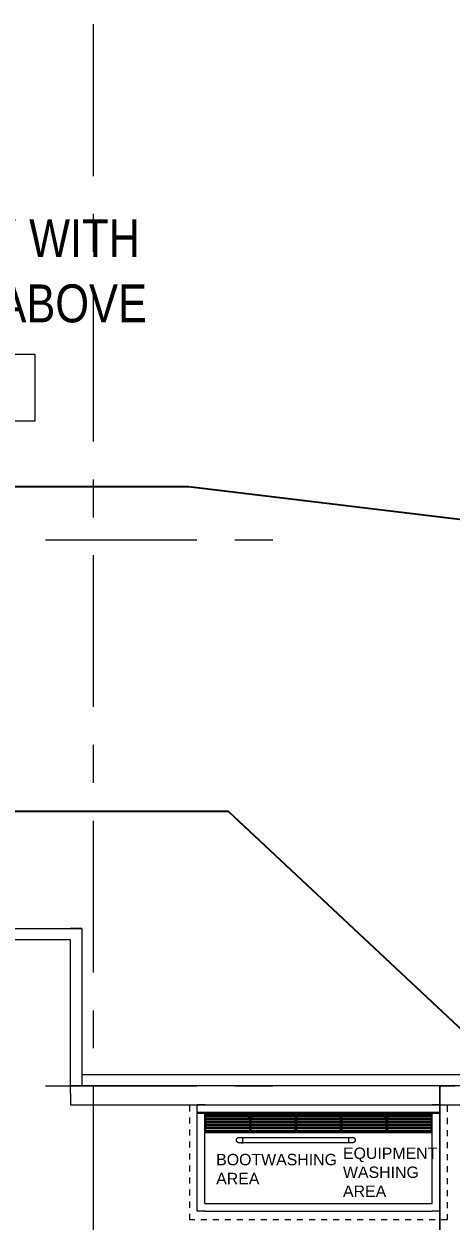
# Model space of a CAD drawing. Header units: millimetres. Extents: x 50620 to 404449, y -131543 to 97.
# Drawn here: x 340598 to 346237, y -80181 to -64398 of the extents above; entities that cross this region are included whole.
import ezdxf

# ---------------------------------------------------------------- set-up
doc = ezdxf.new("R2010")
doc.units = ezdxf.units.MM
doc.linetypes.add('Dash', pattern=[1587.5, 793.75, -793.75])
doc.linetypes.add('IDA - Grid Line', pattern=[3500, 2000, -500, 500, -500])
for name, color, linetype, lineweight in [('A-_ANOT----_D-1', 8, 'Continuous', 0), ('A-_ANOTTEXT_T', 8, 'Continuous', 0), ('A-_DETA----_E-12', 7, 'Continuous', 9), ('A-_FLOR----_E', 8, 'Continuous', 9), ('A-_WALL----_E', 8, 'Continuous', 9), ('FURNITURE', 8, 'Continuous', 9), ('M-_ARCHI', 8, 'Continuous', 5), ('M_ACMV_ANNOTATION', 7, 'Continuous', 20)]:
    doc.layers.add(name, color=color, linetype=linetype, lineweight=lineweight)
doc.layers.add('Default', color=7, linetype='Continuous', true_color=0xffffff)
doc.layers.add('Make2D$Visible$Curves', color=7, linetype='Continuous', true_color=0xffffff)
doc.layers.add('S-_ANOTGRID_E-1', color=9, linetype='IDA - Grid Line', lineweight=5, true_color=0x808080)
doc.styles.add('Arial Narrow_2', font='ARIALN.TTF', dxfattribs={"height": 90})
doc.styles.add('Default', font='arial.ttf')
doc.styles.get("Standard").update_dxf_attribs({"font": 'arial.ttf'})
doc.dimstyles.get("Standard").update_dxf_attribs({"dimtxt": 200, "dimasz": 150, "dimexe": 0.18, "dimexo": 0.0625, "dimgap": 10, "dimtad": 1, "dimtih": 1, "dimtoh": 1, "dimdec": 0, "dimzin": 0, "dimdsep": 46, "dimtxsty": 'Standard', "dimcen": 0.09, "dimclrd": 256, "dimclre": 256, "dimclrt": 256, "dimadec": 0, "dimazin": 0, "dimtfac": 1, "dimtdec": 0, "dimtofl": 0, "dimtmove": 0, "dimatfit": 3, "dimfxl": 1, "dimtolj": 1, "dimtzin": 0, "dimarcsym": 1})

# ---------------------------------------------------------------- blocks, each defined once
blk = doc.blocks.new('Spot Elevations - 16L x 3_5H - FFL - Magentar-4680237-BLK 2 2ND STOREY PLAN')
at = {"layer": 'A-_ANOT----_D-1'}
for p, q in [((16, 3.5), (0, 3.5)), ((0, 3.5), (0, 0)), ((16, 0), (16, 3.5)), ((0, 0), (16, 0))]:
    blk.add_line(p, q, dxfattribs=at)
blk = doc.blocks.new('ARCHI 2ND_2024 09 11')
at = {"layer": 'A-_DETA----_E-12', "color": 8, "linetype": 'Dash', "lineweight": 5, "ltscale": 0.1}
blk.add_lwpolyline([(-38800, -50665), (-38800, -52165), (-42200, -52165), (-42200, -50665)], dxfattribs=at)
at = {"layer": 'A-_FLOR----_E', "color": 8, "lineweight": 5}
for p, q in [((-50975, -48325), (-43625, -48325)), ((-50625, -48325), (-43625, -48325)), ((-43625, -48325), (-43625, -50250)), ((-43625, -48325), (-43625, -50250)), ((-43775, -48475), (-47600, -48475)), ((-43775, -50400), (-43775, -48475)), ((-43625, -50250), (-36425, -50250)), ((-43625, -50250), (-36425, -50250)), ((-38900, -50400), (-43775, -50400)), ((-38900, -52800), (-38900, -50400))]:
    blk.add_line(p, q, dxfattribs=at)
at = {"layer": 'A-_WALL----_E', "color": 8, "lineweight": 5}
for p, q in [((-50825, -48325), (-43775, -48325)), ((-43625, -48325), (-43775, -48325)), ((-43625, -48325), (-43625, -50400)), ((-43775, -48475), (-50975, -48475)), ((-43775, -50500), (-43775, -48475)), ((-43625, -50250), (-36425, -50250)), ((-43625, -50250), (-43625, -50400)), ((-36275, -50400), (-43775, -50400)), ((-38900, -50400), (-38900, -98932.1)), ((-38900, -50400), (-38700, -50400))]:
    blk.add_line(p, q, dxfattribs=at)
at = {"layer": 'Default', "color": 8, "lineweight": 5}
for p, q in [((-41433.1, -50765), (-41404.7, -50767)), ((-41400, -50778.1), (-41433.1, -50778.1)), ((-41400, -50778.1), (-41366.9, -50778.1)), ((-41366.9, -50765), (-41395.3, -50767)), ((-40833.1, -50765), (-40804.7, -50767)), ((-40800, -50778.1), (-40833.1, -50778.1)), ((-40800, -50778.1), (-40766.9, -50778.1)), ((-40766.9, -50765), (-40795.3, -50767)), ((-40233.1, -50765), (-40204.7, -50767)), ((-40200, -50778.1), (-40233.1, -50778.1)), ((-40200, -50778.1), (-40166.9, -50778.1)), ((-40166.9, -50765), (-40195.3, -50767)), ((-39633.1, -50765), (-39604.7, -50767)), ((-39600, -50778.1), (-39633.1, -50778.1)), ((-39600, -50778.1), (-39566.9, -50778.1)), ((-39566.9, -50765), (-39595.3, -50767))]:
    blk.add_line(p, q, dxfattribs=at)
at = {"layer": 'Default', "color": 8, "lineweight": 5, "extrusion": (5.42101e-20, -1.69407e-21, -1)}
for centre in [(41433.1, -50771.5), (40833.1, -50771.5), (40233.1, -50771.5), (39633.1, -50771.5)]:
    blk.add_circle(centre, 6.53, dxfattribs=at)
at = {"layer": 'Default', "color": 8, "lineweight": 5}
for centre in [(-41400, -50771.5), (-41366.9, -50771.5), (-40800, -50771.5), (-40766.9, -50771.5), (-40200, -50771.5), (-40166.9, -50771.5), (-39600, -50771.5), (-39566.9, -50771.5)]:
    blk.add_circle(centre, 6.53, dxfattribs=at)
for centre, radius, start, end in [((-41400, -50812.1), 24.4, 315.94346, 224.05654), ((-41400, -50792.1), 14.1, 0, 180), ((-41399.9, -50766.7), 8.82, 0, 180), ((-40800, -50812.1), 24.4, 315.94346, 224.05654), ((-40800, -50792.1), 14.1, 0, 180), ((-40799.9, -50766.7), 8.82, 0, 180), ((-40200, -50812.1), 24.4, 315.94346, 224.05654), ((-40200, -50792.1), 14.1, 0, 180), ((-40199.9, -50766.7), 8.82, 0, 180), ((-39600, -50812.1), 24.4, 315.94346, 224.05654), ((-39600, -50792.1), 14.1, 0, 180), ((-39599.9, -50766.7), 8.82, 0, 180)]:
    blk.add_arc(centre, radius, start, end, dxfattribs=at)
for points in [[(-41415.4, -50835.8), (-41418.9, -50829.1), (-41417.5, -50819.4)], [(-41384.6, -50835.8), (-41381.1, -50829.1), (-41382.5, -50819.4)], [(-40815.4, -50835.8), (-40818.9, -50829.1), (-40817.5, -50819.4)], [(-40784.6, -50835.8), (-40781.1, -50829.1), (-40782.5, -50819.4)], [(-40215.4, -50835.8), (-40218.9, -50829.1), (-40217.5, -50819.4)], [(-40184.6, -50835.8), (-40181.1, -50829.1), (-40182.5, -50819.4)], [(-39615.4, -50835.8), (-39618.9, -50829.1), (-39617.5, -50819.4)], [(-39584.6, -50835.8), (-39581.1, -50829.1), (-39582.5, -50819.4)]]:
    blk.add_open_spline(points, degree=2, dxfattribs=at)
for points in [[(-41400, -50841.8), (-41384.1, -50841.8), (-41384.1, -50833.7), (-41384.1, -50825.5), (-41400, -50825.5), (-41415.9, -50825.5), (-41415.9, -50833.7), (-41415.9, -50841.8), (-41400, -50841.8)], [(-40800, -50841.8), (-40784.1, -50841.8), (-40784.1, -50833.7), (-40784.1, -50825.5), (-40800, -50825.5), (-40815.9, -50825.5), (-40815.9, -50833.7), (-40815.9, -50841.8), (-40800, -50841.8)], [(-40200, -50841.8), (-40184.1, -50841.8), (-40184.1, -50833.7), (-40184.1, -50825.5), (-40200, -50825.5), (-40215.9, -50825.5), (-40215.9, -50833.7), (-40215.9, -50841.8), (-40200, -50841.8)], [(-39600, -50841.8), (-39584.1, -50841.8), (-39584.1, -50833.7), (-39584.1, -50825.5), (-39600, -50825.5), (-39615.9, -50825.5), (-39615.9, -50833.7), (-39615.9, -50841.8), (-39600, -50841.8)]]:
    blk.add_rational_spline(points, [1, 0.707106781187, 1, 0.707106781187, 1, 0.707106781187, 1, 0.707106781187, 1], degree=2, knots=[0, 0, 0, 1.5707963, 1.5707963, 3.1415927, 3.1415927, 4.712389, 4.712389, 6.2831853, 6.2831853, 6.2831853], dxfattribs=at)
for points in [[(-41400, -50839.8), (-41399.5, -50839.8), (-41398.5, -50839.8), (-41396.9, -50839.7), (-41395.4, -50839.5), (-41393.9, -50839.2), (-41392.4, -50838.8), (-41391, -50838.3), (-41389.8, -50837.8), (-41388.7, -50837.2), (-41387.8, -50836.5), (-41387.2, -50835.9), (-41386.8, -50835.4), (-41386.5, -50835), (-41386.3, -50834.7), (-41386.2, -50834.3), (-41386.1, -50834), (-41386.1, -50833.7), (-41386.1, -50833.2), (-41386.2, -50832.8), (-41386.5, -50832.4), (-41386.7, -50832), (-41386.9, -50831.8), (-41387.2, -50831.4), (-41387.8, -50830.8), (-41388.7, -50830.2), (-41389.8, -50829.6), (-41391, -50829.1), (-41392.4, -50828.6), (-41393.9, -50828.2), (-41395.4, -50827.9), (-41396.9, -50827.7), (-41398.5, -50827.6), (-41400, -50827.5), (-41401.5, -50827.6), (-41403.1, -50827.7), (-41404.6, -50827.9), (-41406.1, -50828.2), (-41407.6, -50828.6), (-41409, -50829.1), (-41410.2, -50829.6), (-41411.3, -50830.2), (-41412.2, -50830.8), (-41412.8, -50831.4), (-41413.2, -50831.9), (-41413.5, -50832.4), (-41413.7, -50832.7), (-41413.8, -50833), (-41413.9, -50833.3), (-41413.9, -50833.7), (-41413.9, -50834.1), (-41413.8, -50834.6), (-41413.5, -50835), (-41413.3, -50835.3), (-41413.1, -50835.6), (-41412.8, -50836), (-41412.2, -50836.5), (-41411.3, -50837.2), (-41410.2, -50837.8), (-41409, -50838.3), (-41407.6, -50838.8), (-41406.1, -50839.2), (-41404.6, -50839.5), (-41403.1, -50839.7), (-41401.5, -50839.8), (-41400.5, -50839.8), (-41400, -50839.8)], [(-40800, -50839.8), (-40799.5, -50839.8), (-40798.5, -50839.8), (-40796.9, -50839.7), (-40795.4, -50839.5), (-40793.9, -50839.2), (-40792.4, -50838.8), (-40791, -50838.3), (-40789.8, -50837.8), (-40788.7, -50837.2), (-40787.8, -50836.5), (-40787.2, -50835.9), (-40786.8, -50835.4), (-40786.5, -50835), (-40786.3, -50834.7), (-40786.2, -50834.3), (-40786.1, -50834), (-40786.1, -50833.7), (-40786.1, -50833.2), (-40786.2, -50832.8), (-40786.5, -50832.4), (-40786.7, -50832), (-40786.9, -50831.8), (-40787.2, -50831.4), (-40787.8, -50830.8), (-40788.7, -50830.2), (-40789.8, -50829.6), (-40791, -50829.1), (-40792.4, -50828.6), (-40793.9, -50828.2), (-40795.4, -50827.9), (-40796.9, -50827.7), (-40798.5, -50827.6), (-40800, -50827.5), (-40801.5, -50827.6), (-40803.1, -50827.7), (-40804.6, -50827.9), (-40806.1, -50828.2), (-40807.6, -50828.6), (-40809, -50829.1), (-40810.2, -50829.6), (-40811.3, -50830.2), (-40812.2, -50830.8), (-40812.8, -50831.4), (-40813.2, -50831.9), (-40813.5, -50832.4), (-40813.7, -50832.7), (-40813.8, -50833), (-40813.9, -50833.3), (-40813.9, -50833.7), (-40813.9, -50834.1), (-40813.8, -50834.6), (-40813.5, -50835), (-40813.3, -50835.3), (-40813.1, -50835.6), (-40812.8, -50836), (-40812.2, -50836.5), (-40811.3, -50837.2), (-40810.2, -50837.8), (-40809, -50838.3), (-40807.6, -50838.8), (-40806.1, -50839.2), (-40804.6, -50839.5), (-40803.1, -50839.7), (-40801.5, -50839.8), (-40800.5, -50839.8), (-40800, -50839.8)], [(-40200, -50839.8), (-40199.5, -50839.8), (-40198.5, -50839.8), (-40196.9, -50839.7), (-40195.4, -50839.5), (-40193.9, -50839.2), (-40192.4, -50838.8), (-40191, -50838.3), (-40189.8, -50837.8), (-40188.7, -50837.2), (-40187.8, -50836.5), (-40187.2, -50835.9), (-40186.8, -50835.4), (-40186.5, -50835), (-40186.3, -50834.7), (-40186.2, -50834.3), (-40186.1, -50834), (-40186.1, -50833.7), (-40186.1, -50833.2), (-40186.2, -50832.8), (-40186.5, -50832.4), (-40186.7, -50832), (-40186.9, -50831.8), (-40187.2, -50831.4), (-40187.8, -50830.8), (-40188.7, -50830.2), (-40189.8, -50829.6), (-40191, -50829.1), (-40192.4, -50828.6), (-40193.9, -50828.2), (-40195.4, -50827.9), (-40196.9, -50827.7), (-40198.5, -50827.6), (-40200, -50827.5), (-40201.5, -50827.6), (-40203.1, -50827.7), (-40204.6, -50827.9), (-40206.1, -50828.2), (-40207.6, -50828.6), (-40209, -50829.1), (-40210.2, -50829.6), (-40211.3, -50830.2), (-40212.2, -50830.8), (-40212.8, -50831.4), (-40213.2, -50831.9), (-40213.5, -50832.4), (-40213.7, -50832.7), (-40213.8, -50833), (-40213.9, -50833.3), (-40213.9, -50833.7), (-40213.9, -50834.1), (-40213.8, -50834.6), (-40213.5, -50835), (-40213.3, -50835.3), (-40213.1, -50835.6), (-40212.8, -50836), (-40212.2, -50836.5), (-40211.3, -50837.2), (-40210.2, -50837.8), (-40209, -50838.3), (-40207.6, -50838.8), (-40206.1, -50839.2), (-40204.6, -50839.5), (-40203.1, -50839.7), (-40201.5, -50839.8), (-40200.5, -50839.8), (-40200, -50839.8)], [(-39600, -50839.8), (-39599.5, -50839.8), (-39598.5, -50839.8), (-39596.9, -50839.7), (-39595.4, -50839.5), (-39593.9, -50839.2), (-39592.4, -50838.8), (-39591, -50838.3), (-39589.8, -50837.8), (-39588.7, -50837.2), (-39587.8, -50836.5), (-39587.2, -50835.9), (-39586.8, -50835.4), (-39586.5, -50835), (-39586.3, -50834.7), (-39586.2, -50834.3), (-39586.1, -50834), (-39586.1, -50833.7), (-39586.1, -50833.2), (-39586.2, -50832.8), (-39586.5, -50832.4), (-39586.7, -50832), (-39586.9, -50831.8), (-39587.2, -50831.4), (-39587.8, -50830.8), (-39588.7, -50830.2), (-39589.8, -50829.6), (-39591, -50829.1), (-39592.4, -50828.6), (-39593.9, -50828.2), (-39595.4, -50827.9), (-39596.9, -50827.7), (-39598.5, -50827.6), (-39600, -50827.5), (-39601.5, -50827.6), (-39603.1, -50827.7), (-39604.6, -50827.9), (-39606.1, -50828.2), (-39607.6, -50828.6), (-39609, -50829.1), (-39610.2, -50829.6), (-39611.3, -50830.2), (-39612.2, -50830.8), (-39612.8, -50831.4), (-39613.2, -50831.9), (-39613.5, -50832.4), (-39613.7, -50832.7), (-39613.8, -50833), (-39613.9, -50833.3), (-39613.9, -50833.7), (-39613.9, -50834.1), (-39613.8, -50834.6), (-39613.5, -50835), (-39613.3, -50835.3), (-39613.1, -50835.6), (-39612.8, -50836), (-39612.2, -50836.5), (-39611.3, -50837.2), (-39610.2, -50837.8), (-39609, -50838.3), (-39607.6, -50838.8), (-39606.1, -50839.2), (-39604.6, -50839.5), (-39603.1, -50839.7), (-39601.5, -50839.8), (-39600.5, -50839.8), (-39600, -50839.8)]]:
    blk.add_open_spline(points, degree=3, knots=[0, 0, 0, 0, 1.5093919, 3.0602332, 4.6296005, 6.1901299, 7.712437, 9.1660948, 10.522236, 11.7549478, 12.8450255, 13.7799351, 14.440352, 14.7868038, 15.3810336, 15.5821142, 15.8216749, 16.2592794, 16.6968839, 17.1375253, 17.731755, 18.0782069, 18.3295349, 18.7386237, 19.6735333, 20.763611, 21.9963229, 23.352464, 24.8061219, 26.3284289, 27.8889584, 29.4583256, 31.0091669, 32.5185588, 34.0279507, 35.578792, 37.1481593, 38.7086887, 40.2309958, 41.6846537, 43.0407948, 44.2735067, 45.3635844, 46.2984939, 46.9589108, 47.3053627, 47.8995924, 48.100673, 48.3402338, 48.7778383, 49.2154427, 49.6560841, 50.2503138, 50.5967657, 50.8480938, 51.2571826, 52.1920922, 53.2821698, 54.5148817, 55.8710228, 57.3246807, 58.8469878, 60.4075172, 61.9768845, 63.5277258, 65.0371177, 65.0371177, 65.0371177, 65.0371177], dxfattribs=at)
at = {"layer": 'FURNITURE', "color": 8, "lineweight": 5}
for p, q in [((-43775, -50500), (-43775, -50650)), ((-43775, -50650), (-33900, -50650))]:
    blk.add_line(p, q, dxfattribs=at)
at = {"layer": 'Make2D$Visible$Curves', "color": 8, "lineweight": 5}
for points, degree in [([(-42100, -50750), (-42100, -50700), (-42100, -50650)], 2), ([(-42000, -50650), (-42050, -50650), (-42100, -50650)], 2), ([(-42000, -50650), (-41700, -50650), (-39000, -50650)], 2), ([(-38900, -50650), (-38950, -50650), (-39000, -50650)], 2), ([(-38900, -50750), (-38900, -50700), (-38900, -50650)], 2), ([(-38900, -50750), (-41700, -50750), (-42100, -50750)], 2), ([(-42100, -50750), (-42100, -50757.5), (-42100, -50765)], 2), ([(-38900, -50765), (-41700, -50765), (-42100, -50765)], 2), ([(-42100, -52050), (-42100, -51468.9), (-42100, -50765)], 2), ([(-42000, -51950), (-42000, -51418.9), (-42000, -50765)], 2), ([(-42000, -50767), (-42000, -50890), (-42000, -51013)], 2), ([(-41400, -50767), (-41700, -50767), (-42000, -50767)], 2), ([(-41987, -51000), (-41987, -50890), (-41987, -50780)], 2), ([(-41987, -50780), (-41700, -50780), (-41413, -50780)], 2), ([(-41987, -50790), (-41700, -50790), (-41413, -50790)], 2), ([(-41987, -50797.5), (-41700, -50797.5), (-41413, -50797.5)], 2), ([(-41413, -50780), (-41413, -50890), (-41413, -51000)], 2), ([(-41400, -50767), (-41400, -50890), (-41400, -51013)], 2), ([(-40800, -50767), (-41100, -50767), (-41400, -50767)], 2), ([(-41387, -51000), (-41387, -50890), (-41387, -50780)], 2), ([(-41387, -50780), (-41100, -50780), (-40813, -50780)], 2), ([(-41387, -50790), (-41100, -50790), (-40813, -50790)], 2), ([(-41387, -50797.5), (-41100, -50797.5), (-40813, -50797.5)], 2), ([(-40813, -50780), (-40813, -50890), (-40813, -51000)], 2), ([(-40800, -51013), (-40800, -50890), (-40800, -50767)], 2), ([(-40200, -50767), (-40500, -50767), (-40800, -50767)], 2), ([(-40787, -51000), (-40787, -50890), (-40787, -50780)], 2), ([(-40787, -50780), (-40500, -50780), (-40213, -50780)], 2), ([(-40787, -50790), (-40500, -50790), (-40213, -50790)], 2), ([(-40787, -50797.5), (-40500, -50797.5), (-40213, -50797.5)], 2), ([(-40213, -50780), (-40213, -50890), (-40213, -51000)], 2), ([(-40200, -51013), (-40200, -50890), (-40200, -50767)], 2), ([(-39600, -50767), (-39900, -50767), (-40200, -50767)], 2), ([(-40187, -51000), (-40187, -50890), (-40187, -50780)], 2), ([(-40187, -50780), (-39900, -50780), (-39613, -50780)], 2), ([(-40187, -50790), (-39900, -50790), (-39613, -50790)], 2), ([(-40187, -50797.5), (-39900, -50797.5), (-39613, -50797.5)], 2), ([(-39613, -50780), (-39613, -50890), (-39613, -51000)], 2), ([(-39600, -51013), (-39600, -50890), (-39600, -50767)], 2), ([(-39000, -50767), (-39300, -50767), (-39600, -50767)], 2), ([(-39587, -51000), (-39587, -50890), (-39587, -50780)], 2), ([(-39587, -50780), (-39300, -50780), (-39013, -50780)], 2), ([(-39587, -50790), (-39300, -50790), (-39013, -50790)], 2), ([(-39587, -50797.5), (-39300, -50797.5), (-39013, -50797.5)], 2), ([(-39013, -50780), (-39013, -50890), (-39013, -51000)], 2), ([(-39000, -51950), (-39000, -51418.9), (-39000, -50765)], 2), ([(-38900, -50750), (-38900, -50757.5), (-38900, -50765)], 2), ([(-38900, -52050), (-38900, -51468.9), (-38900, -50765)], 2), ([(-41987, -50822.5), (-41700, -50822.5), (-41413, -50822.5)], 2), ([(-41987, -50837.5), (-41700, -50837.5), (-41413, -50837.5)], 2), ([(-41987, -50862.5), (-41700, -50862.5), (-41413, -50862.5)], 2), ([(-41987, -50877.5), (-41700, -50877.5), (-41413, -50877.5)], 2), ([(-41987, -50902.5), (-41700, -50902.5), (-41413, -50902.5)], 2), ([(-41987, -50917.5), (-41700, -50917.5), (-41413, -50917.5)], 2), ([(-41987, -50942.5), (-41700, -50942.5), (-41413, -50942.5)], 2), ([(-41987, -50957.5), (-41700, -50957.5), (-41413, -50957.5)], 2), ([(-41387, -50822.5), (-41100, -50822.5), (-40813, -50822.5)], 2), ([(-41387, -50837.5), (-41100, -50837.5), (-40813, -50837.5)], 2), ([(-41387, -50862.5), (-41100, -50862.5), (-40813, -50862.5)], 2), ([(-41387, -50877.5), (-41100, -50877.5), (-40813, -50877.5)], 2), ([(-41387, -50902.5), (-41100, -50902.5), (-40813, -50902.5)], 2), ([(-41387, -50917.5), (-41100, -50917.5), (-40813, -50917.5)], 2), ([(-41387, -50942.5), (-41100, -50942.5), (-40813, -50942.5)], 2), ([(-41387, -50957.5), (-41100, -50957.5), (-40813, -50957.5)], 2), ([(-40787, -50822.5), (-40500, -50822.5), (-40213, -50822.5)], 2), ([(-40787, -50837.5), (-40500, -50837.5), (-40213, -50837.5)], 2), ([(-40787, -50862.5), (-40500, -50862.5), (-40213, -50862.5)], 2), ([(-40787, -50877.5), (-40500, -50877.5), (-40213, -50877.5)], 2), ([(-40787, -50902.5), (-40500, -50902.5), (-40213, -50902.5)], 2), ([(-40787, -50917.5), (-40500, -50917.5), (-40213, -50917.5)], 2), ([(-40787, -50942.5), (-40500, -50942.5), (-40213, -50942.5)], 2), ([(-40787, -50957.5), (-40500, -50957.5), (-40213, -50957.5)], 2), ([(-40187, -50822.5), (-39900, -50822.5), (-39613, -50822.5)], 2), ([(-40187, -50837.5), (-39900, -50837.5), (-39613, -50837.5)], 2), ([(-40187, -50862.5), (-39900, -50862.5), (-39613, -50862.5)], 2), ([(-40187, -50877.5), (-39900, -50877.5), (-39613, -50877.5)], 2), ([(-40187, -50902.5), (-39900, -50902.5), (-39613, -50902.5)], 2), ([(-40187, -50917.5), (-39900, -50917.5), (-39613, -50917.5)], 2), ([(-40187, -50942.5), (-39900, -50942.5), (-39613, -50942.5)], 2), ([(-40187, -50957.5), (-39900, -50957.5), (-39613, -50957.5)], 2), ([(-39587, -50822.5), (-39300, -50822.5), (-39013, -50822.5)], 2), ([(-39587, -50837.5), (-39300, -50837.5), (-39013, -50837.5)], 2), ([(-39587, -50862.5), (-39300, -50862.5), (-39013, -50862.5)], 2), ([(-39587, -50877.5), (-39300, -50877.5), (-39013, -50877.5)], 2), ([(-39587, -50902.5), (-39300, -50902.5), (-39013, -50902.5)], 2), ([(-39587, -50917.5), (-39300, -50917.5), (-39013, -50917.5)], 2), ([(-39587, -50942.5), (-39300, -50942.5), (-39013, -50942.5)], 2), ([(-39587, -50957.5), (-39300, -50957.5), (-39013, -50957.5)], 2), ([(-42000, -51013), (-41700, -51013), (-41400, -51013)], 2), ([(-42000, -51015), (-41700, -51015), (-39000, -51015)], 2), ([(-41987, -50982.5), (-41700, -50982.5), (-41413, -50982.5)], 2), ([(-41987, -50990), (-41700, -50990), (-41413, -50990)], 2), ([(-41413, -51000), (-41700, -51000), (-41987, -51000)], 2), ([(-41500, -51080), (-40633.3, -51080), (-40366.7, -51080), (-40100, -51080)], 3), ([(-41400, -51013), (-41100, -51013), (-40800, -51013)], 2), ([(-41387, -50982.5), (-41100, -50982.5), (-40813, -50982.5)], 2), ([(-41387, -50990), (-41100, -50990), (-40813, -50990)], 2), ([(-40813, -51000), (-41100, -51000), (-41387, -51000)], 2), ([(-40800, -51013), (-40500, -51013), (-40200, -51013)], 2), ([(-40787, -50982.5), (-40500, -50982.5), (-40213, -50982.5)], 2), ([(-40787, -50990), (-40500, -50990), (-40213, -50990)], 2), ([(-40213, -51000), (-40500, -51000), (-40787, -51000)], 2), ([(-40200, -51013), (-39900, -51013), (-39600, -51013)], 2), ([(-40187, -50982.5), (-39900, -50982.5), (-39613, -50982.5)], 2), ([(-40187, -50990), (-39900, -50990), (-39613, -50990)], 2), ([(-39613, -51000), (-39900, -51000), (-40187, -51000)], 2), ([(-39600, -51013), (-39300, -51013), (-39000, -51013)], 2), ([(-39587, -50982.5), (-39300, -50982.5), (-39013, -50982.5)], 2), ([(-39587, -50990), (-39300, -50990), (-39013, -50990)], 2), ([(-39013, -51000), (-39300, -51000), (-39587, -51000)], 2), ([(-40100, -51150), (-41700, -51150), (-41500, -51150)], 2), ([(-42000, -52050), (-42050, -52050), (-42100, -52050)], 2), ([(-42000, -51950), (-41700, -51950), (-39000, -51950)], 2), ([(-42000, -52050), (-41700, -52050), (-39000, -52050)], 2), ([(-38900, -52050), (-38950, -52050), (-39000, -52050)], 2)]:
    blk.add_open_spline(points, degree=degree, dxfattribs=at)
for points, weights, knots in [([(-41550, -51150), (-41585, -51150), (-41585, -51115), (-41585, -51080), (-41550, -51080)], [1, 0.707106781187, 1, 0.707106781187, 1], [54.9778714, 54.9778714, 54.9778714, 109.9557429, 109.9557429, 164.9336143, 164.9336143, 164.9336143]), ([(-41500, -51150), (-41500, -51150), (-41500, -51115), (-41500, -51080), (-41500, -51080)], [1, 0.707106781187, 1, 0.707106781187, 1], [0, 0, 0, 54.9778714, 54.9778714, 109.9557429, 109.9557429, 109.9557429]), ([(-40100, -51150), (-40100, -51150), (-40100, -51115), (-40100, -51080), (-40100, -51080)], [1, 0.707106781187, 1, 0.707106781187, 1], [0, 0, 0, 54.9778714, 54.9778714, 109.9557429, 109.9557429, 109.9557429]), ([(-40050, -51080), (-40050, -51080), (-40050, -51080), (-40015, -51080), (-40015, -51115), (-40015, -51150), (-40050, -51150)], [0.999995164033, 0.999997581996, 1, 0.707106781187, 1, 0.707106781187, 1], [-164.9340682, -164.9340682, -164.9340682, -164.9336143, -164.9336143, -109.9557429, -109.9557429, -54.9778714, -54.9778714, -54.9778714])]:
    blk.add_rational_spline(points, weights, degree=2, knots=knots, dxfattribs=at)
for points, knots in [([(-41550, -51080), (-41550, -51080), (-41549.7, -51080), (-41549.2, -51080), (-41548.9, -51080), (-41548.5, -51080), (-41548.1, -51080), (-41547.6, -51080), (-41547.1, -51080), (-41546.5, -51080), (-41545.9, -51080), (-41545.2, -51080), (-41544.4, -51080), (-41543.6, -51080), (-41542.8, -51080), (-41541.8, -51080), (-41540.9, -51080), (-41539.9, -51080), (-41538.8, -51080), (-41537.7, -51080), (-41536.6, -51080), (-41535.4, -51080), (-41534.1, -51080), (-41532.9, -51080), (-41531.5, -51080), (-41530.2, -51080), (-41528.8, -51080), (-41527.4, -51080), (-41525.9, -51080), (-41524.5, -51080), (-41523, -51080), (-41521.5, -51080), (-41520, -51080), (-41518.4, -51080), (-41516.9, -51080), (-41515.3, -51080), (-41513.8, -51080), (-41512.2, -51080), (-41510.7, -51080), (-41509.1, -51080), (-41507.6, -51080), (-41506, -51080), (-41504.5, -51080), (-41503, -51080), (-41501.5, -51080), (-41500, -51080)], [0.0043674, 0.0043674, 0.0043674, 0.0043674, 9.1619039, 9.1619039, 9.1619039, 13.9522582, 13.9522582, 13.9522582, 18.8645146, 18.8645146, 18.8645146, 23.8787527, 23.8787527, 23.8787527, 28.9721708, 28.9721708, 28.9721708, 34.1200141, 34.1200141, 34.1200141, 39.2952942, 39.2952942, 39.2952942, 44.4707286, 44.4707286, 44.4707286, 49.6184328, 49.6184328, 49.6184328, 54.7119603, 54.7119603, 54.7119603, 59.7261594, 59.7261594, 59.7261594, 64.6383573, 64.6383573, 64.6383573, 69.4287968, 69.4287968, 69.4287968, 74.0808086, 74.0808086, 74.0808086, 78.5811389, 78.5811389, 78.5811389, 78.5811389]), ([(-40100, -51080), (-40097, -51080), (-40093.9, -51080), (-40090.9, -51080), (-40089.3, -51080), (-40087.8, -51080), (-40086.2, -51080), (-40084.7, -51080), (-40083.1, -51080), (-40081.6, -51080), (-40080, -51080), (-40078.5, -51080), (-40077, -51080), (-40075.5, -51080), (-40074.1, -51080), (-40072.6, -51080), (-40071.2, -51080), (-40069.8, -51080), (-40068.5, -51080), (-40067.1, -51080), (-40065.9, -51080), (-40064.6, -51080), (-40063.4, -51080), (-40062.3, -51080), (-40061.2, -51080), (-40060.1, -51080), (-40059.1, -51080), (-40058.2, -51080), (-40057.2, -51080), (-40056.4, -51080), (-40055.6, -51080), (-40054.8, -51080), (-40054.1, -51080), (-40053.5, -51080), (-40052.9, -51080), (-40052.4, -51080), (-40051.9, -51080), (-40051.5, -51080), (-40051.1, -51080), (-40050.8, -51080), (-40050.6, -51080), (-40050.3, -51080), (-40050.2, -51080), (-40050.1, -51080), (-40050, -51080), (-40050, -51080)], [0, 0, 0, 0, 9.1619037, 9.1619037, 9.1619037, 13.9522578, 13.9522578, 13.9522578, 18.864514, 18.864514, 18.864514, 23.878752, 23.878752, 23.878752, 28.9721701, 28.9721701, 28.9721701, 34.1200133, 34.1200133, 34.1200133, 39.2952935, 39.2952935, 39.2952935, 44.4707278, 44.4707278, 44.4707278, 49.618432, 49.618432, 49.618432, 54.7119595, 54.7119595, 54.7119595, 59.7261586, 59.7261586, 59.7261586, 64.6383567, 64.6383567, 64.6383567, 69.4287964, 69.4287964, 69.4287964, 74.0808084, 74.0808084, 74.0808084, 78.5811389, 78.5811389, 78.5811389, 78.5811389]), ([(-41500, -51150), (-41501.5, -51150), (-41503, -51150), (-41504.5, -51150), (-41506, -51150), (-41507.6, -51150), (-41509.1, -51150), (-41510.7, -51150), (-41512.2, -51150), (-41513.8, -51150), (-41515.3, -51150), (-41516.9, -51150), (-41518.4, -51150), (-41520, -51150), (-41521.5, -51150), (-41523, -51150), (-41524.5, -51150), (-41525.9, -51150), (-41527.4, -51150), (-41528.8, -51150), (-41530.2, -51150), (-41531.5, -51150), (-41532.9, -51150), (-41534.1, -51150), (-41535.4, -51150), (-41536.6, -51150), (-41537.7, -51150), (-41538.8, -51150), (-41539.9, -51150), (-41540.9, -51150), (-41541.8, -51150), (-41542.8, -51150), (-41543.6, -51150), (-41544.4, -51150), (-41545.2, -51150), (-41545.9, -51150), (-41546.5, -51150), (-41547.1, -51150), (-41547.6, -51150), (-41548.1, -51150), (-41548.5, -51150), (-41548.9, -51150), (-41549.2, -51150), (-41549.7, -51150), (-41550, -51150), (-41550, -51150)], [0, 0, 0, 0, 4.5003303, 4.5003303, 4.5003303, 9.152342, 9.152342, 9.152342, 13.9427816, 13.9427816, 13.9427816, 18.8549795, 18.8549795, 18.8549795, 23.8691786, 23.8691786, 23.8691786, 28.9627061, 28.9627061, 28.9627061, 34.1104103, 34.1104103, 34.1104103, 39.2858447, 39.2858447, 39.2858447, 44.4611248, 44.4611248, 44.4611248, 49.6089681, 49.6089681, 49.6089681, 54.7023862, 54.7023862, 54.7023862, 59.7166243, 59.7166243, 59.7166243, 64.6288807, 64.6288807, 64.6288807, 69.419235, 69.419235, 69.419235, 78.5811389, 78.5811389, 78.5811389, 78.5811389]), ([(-40050, -51150), (-40050, -51150), (-40050.1, -51150), (-40050.2, -51150), (-40050.3, -51150), (-40050.6, -51150), (-40050.8, -51150), (-40051.1, -51150), (-40051.5, -51150), (-40051.9, -51150), (-40052.4, -51150), (-40052.9, -51150), (-40053.5, -51150), (-40054.1, -51150), (-40054.8, -51150), (-40055.6, -51150), (-40056.4, -51150), (-40057.2, -51150), (-40058.2, -51150), (-40059.1, -51150), (-40060.1, -51150), (-40061.2, -51150), (-40062.3, -51150), (-40063.4, -51150), (-40064.6, -51150), (-40065.9, -51150), (-40067.1, -51150), (-40068.5, -51150), (-40069.8, -51150), (-40071.2, -51150), (-40072.6, -51150), (-40074.1, -51150), (-40075.5, -51150), (-40077, -51150), (-40078.5, -51150), (-40080, -51150), (-40081.6, -51150), (-40083.1, -51150), (-40084.7, -51150), (-40086.2, -51150), (-40087.8, -51150), (-40089.3, -51150), (-40090.9, -51150), (-40093.9, -51150), (-40097, -51150), (-40100, -51150)], [0.0004644, 0.0004644, 0.0004644, 0.0004644, 4.5003305, 4.5003305, 4.5003305, 9.1523425, 9.1523425, 9.1523425, 13.9427822, 13.9427822, 13.9427822, 18.8549803, 18.8549803, 18.8549803, 23.8691794, 23.8691794, 23.8691794, 28.9627069, 28.9627069, 28.9627069, 34.1104111, 34.1104111, 34.1104111, 39.2858454, 39.2858454, 39.2858454, 44.4611256, 44.4611256, 44.4611256, 49.6089688, 49.6089688, 49.6089688, 54.7023869, 54.7023869, 54.7023869, 59.7166249, 59.7166249, 59.7166249, 64.6288811, 64.6288811, 64.6288811, 69.4192352, 69.4192352, 69.4192352, 78.5811389, 78.5811389, 78.5811389, 78.5811389])]:
    blk.add_open_spline(points, degree=3, knots=knots, dxfattribs=at)
at = {"layer": 'S-_ANOTGRID_E-1', "color": 8, "lineweight": 5}
for p, q in [((-43475, 26594.8), (-43475, -93697.5)), ((-72105.2, -43200), (-40813.8, -43200)), ((-72105.2, -50400), (-40813.8, -50400))]:
    blk.add_line(p, q, dxfattribs=at)
at = {"layer": 'A-_ANOT----_D-1', "color": 8, "lineweight": 5, "xscale": 249.9999999999999, "yscale": 249.9999999999999, "zscale": 249.9999999999999}
blk.add_blockref('Spot Elevations - 16L x 3_5H - FFL - Magentar-4680237-BLK 2 2ND STOREY PLAN', (-48241.1, -41631.4), dxfattribs=at)
at = {"layer": 'A-_ANOTTEXT_T', "color": 8, "lineweight": 5, "char_height": 500, "attachment_point": 1, "style": 'Arial Narrow_2'}
for s, insert, width in [('COVERED LINKWAY WITH ', (-50047.7, -38974.4), 9099.153), ('LANDSCAPE ROOF ABOVE', (-50180, -39834.3), 9199.364)]:
    blk.add_mtext(s, dxfattribs=dict(at, insert=insert, width=width))
at = {"layer": 'Default', "color": 8, "lineweight": 5, "char_height": 150, "attachment_point": 1, "style": 'Default'}
for s, insert in [('EQUIPMENT WASHING \\PAREA', (-40176.9, -51213.7)), ('BOOTWASHING AREA', (-41851, -51296.7))]:
    blk.add_mtext_dynamic_manual_height_columns(s, width=1871.937, gutter_width=1, heights=[0], dxfattribs=dict(at, insert=insert))

msp = doc.modelspace()

# ---------------------------------------------------------------- block references
at = {"layer": 'M-_ARCHI', "lineweight": 5, "extrusion": (0.000419962, 1.0854e-05, 1), "rotation": 359.9999887056363}
msp.add_blockref('ARCHI 2ND_2024 09 11', (384987, -27998, 422), dxfattribs=at)

# ---------------------------------------------------------------- next in the draw order: leaders
at = {"layer": 'M_ACMV_ANNOTATION'}
for points in [[(353587, -71808, 423173), (342772, -70501, 423177), (334585, -70500, 423181)], [(349785, -80851, 260), (343297, -74781, 263), (337422, -74780, 266)]]:
    msp.add_leader(points, dimstyle='Standard', override={"dimasz": 300, "dimtad": 0, "dimldrblk": 'DotBlank', "dimfxl": 100, "dimarcsym": 2}, dxfattribs=at)

doc.saveas('drawing.dxf')
